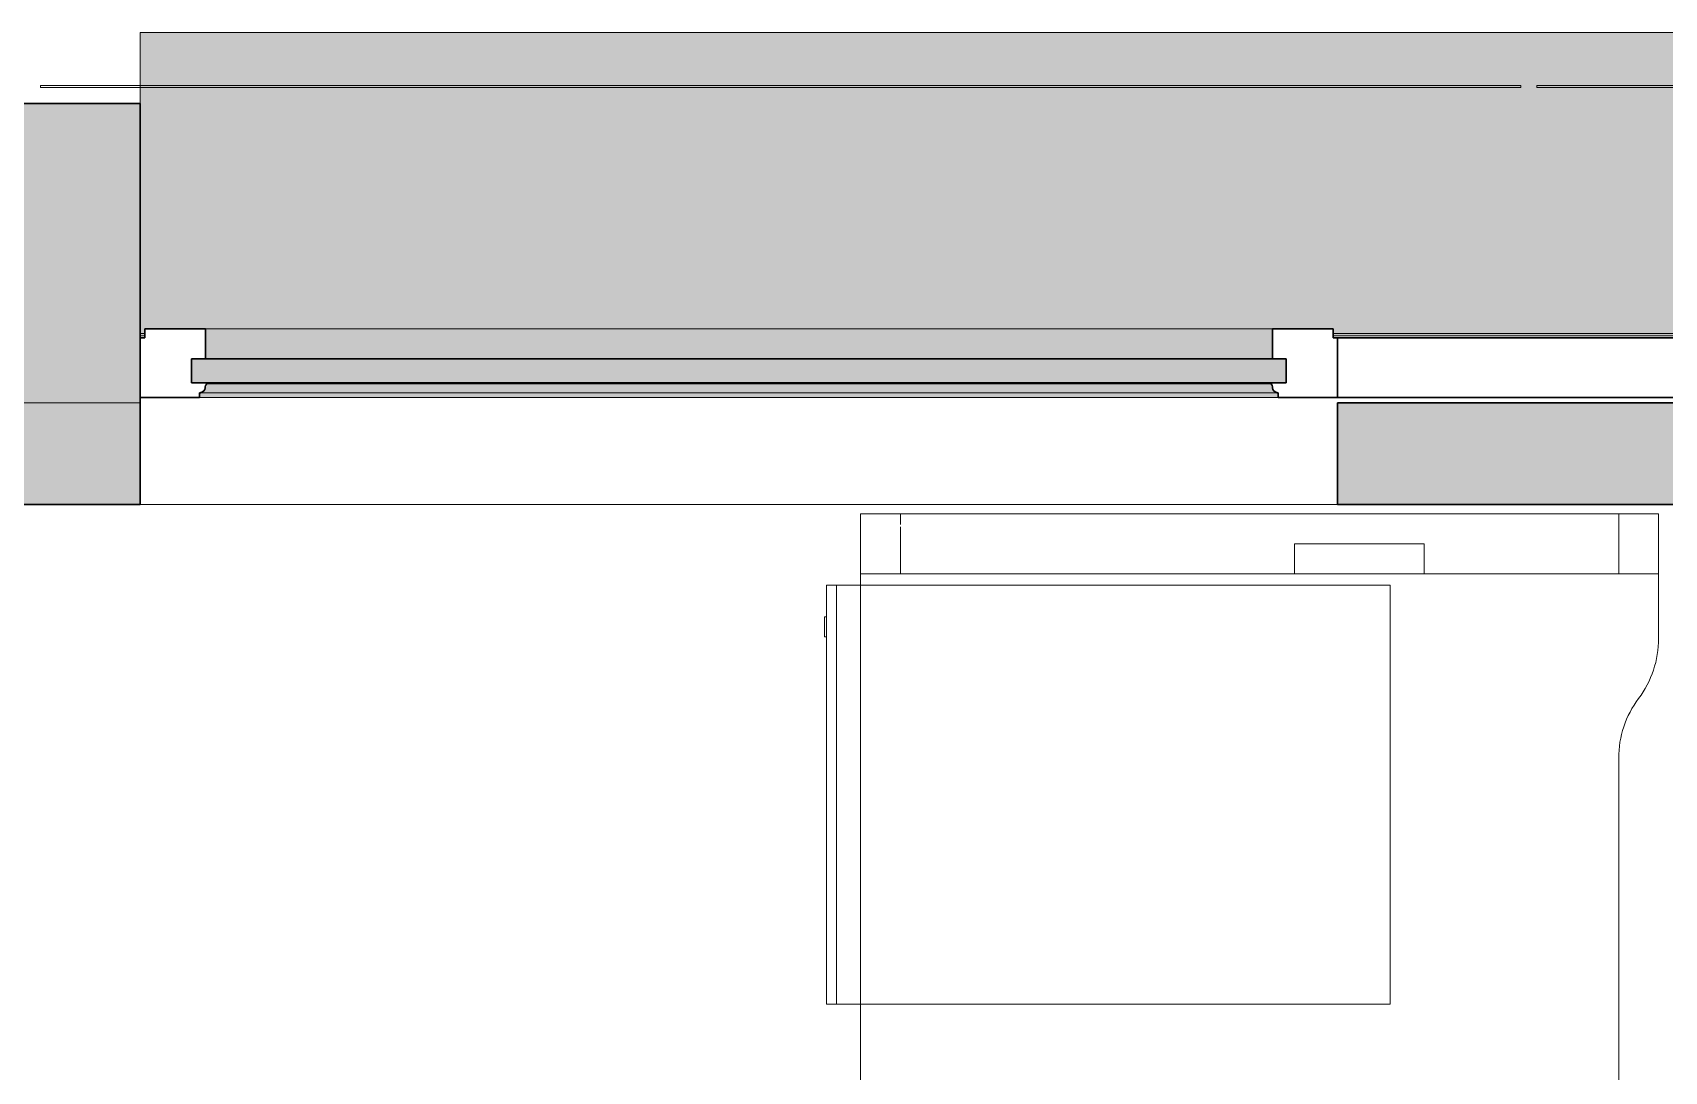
# Model space of a CAD drawing. Header units: millimetres. Extents: x 155927 to 326028, y -36033 to 97293.
# Drawn here: x 157801 to 159437, y 33677 to 34719 of the extents above; entities that cross this region are included whole.
import ezdxf

# ---------------------------------------------------------------- set-up
doc = ezdxf.new("R2010")
doc.units = ezdxf.units.MM
doc.header["$MEASUREMENT"] = 0
for name, color, linetype, lineweight in [('A-GLAZ', 7, 'CONTINUOUS', 9), ('A-GLAZ-CWMG', 7, 'CONTINUOUS', 9), ('A-WALL', 7, 'CONTINUOUS', 9), ('A-WALL-PATT', 7, 'CONTINUOUS', 9), ('I-FURN', 8, 'CONTINUOUS', 9), ('I-WALL', 7, 'CONTINUOUS', 9)]:
    doc.layers.add(name, color=color, linetype=linetype, lineweight=lineweight)

msp = doc.modelspace()

# ---------------------------------------------------------------- hatches: boundary and pattern name
at = {"layer": 'A-GLAZ'}
for points in [[(166692.8, 34417), (166692.8, 34718.6), (157908.8, 34718.6), (157908.8, 34417), (157913.2, 34417), (157913.2, 34421.6), (159104.5, 34421.6), (159104.5, 34417), (160441.2, 34417), (160441.2, 34421.6), (161632.5, 34421.6), (161632.5, 34417), (162969.2, 34417), (162969.2, 34421.6), (164160.5, 34421.6), (164160.5, 34417), (165497.2, 34417), (165497.2, 34421.6), (166688.5, 34421.6), (166688.5, 34417)], [(159043.6, 34391.7), (159043.6, 34421.6), (157974, 34421.6), (157974, 34391.7), (158777.7, 34391.7)], [(159057.6, 34367.7), (159057.6, 34391.7), (157960.1, 34391.7), (157960.1, 34367.7), (158777.7, 34367.7)], [(159042.4, 34366.6), (159042.4, 34367.7), (158777.7, 34366.6)], [(159043.8, 34352.8), (159049.6, 34352.8), (159049.6, 34357.7), (157968, 34357.7), (157968, 34352.8), (158777.7, 34352.8)], [(159048.1, 34357.7), (159044.7, 34360), (159043.4, 34362.7), (157973.8, 34362.7), (157972, 34359), (157971.8, 34357.7), (159045.8, 34357.7)], [(159043.8, 34362.7), (159042.4, 34366.6), (157975.3, 34366.6), (157974, 34362.7), (159043.6, 34362.7)]]:
    msp.add_hatch(color=256, dxfattribs=at).paths.add_polyline_path(points, flags=0)
h = msp.add_hatch(color=256, dxfattribs=at)
h.paths.add_polyline_path([(166692.8, 34414.8), (166692.8, 34417), (166688.5, 34417), (166688.5, 34414.8)], flags=0)
h.paths.add_polyline_path([(165450.1, 34414.8), (165497.2, 34414.8), (165497.2, 34417), (164160.5, 34417), (164160.5, 34414.8), (164843.5, 34414.8)], flags=0)
h.paths.add_polyline_path([(162969.2, 34414.8), (162969.2, 34417), (161632.5, 34417), (161632.5, 34414.8), (162964.2, 34414.8)], flags=0)
h.paths.add_polyline_path([(160441.2, 34414.8), (160441.2, 34417), (159104.5, 34417), (159104.5, 34414.8), (160436.2, 34414.8)], flags=0)
h.paths.add_polyline_path([(157913.2, 34414.8), (157913.2, 34417), (157908.8, 34417), (157908.8, 34414.8)], flags=0)
h = msp.add_hatch(color=256, dxfattribs=at)
h.paths.add_polyline_path([(164104.1, 34357.7), (164102.8, 34358.9), (164102.8, 34358.2)], flags=0)
h.paths.add_polyline_path([(160496, 34357.7), (160498.9, 34358.2), (160497.6, 34358.3)], flags=0)
h.paths.add_polyline_path([(157968, 34357.7), (157970.9, 34358.2), (157969.6, 34358.3)], flags=0)
at = {"layer": 'A-WALL-PATT'}
h = msp.add_hatch(color=256, dxfattribs=at)
h.paths.add_polyline_path([(230840.8, 34347.6), (230840.8, 34647.6), (229692.8, 34647.6), (229692.8, 34347.6), (230269.8, 34347.6)], flags=0)
h.paths.add_polyline_path([(220908.8, 34347.6), (220908.8, 34647.6), (202317.8, 34647.6), (202317.8, 34347.6), (220564.5, 34347.6)], flags=0)
h.paths.add_polyline_path([(200283.7, 34347.6), (200283.7, 34647.6), (197317.8, 34647.6), (197317.8, 34437.6), (197292.8, 34437.6), (197292.8, 34347.6), (198727.6, 34347.6)], flags=0)
h.paths.add_polyline_path([(195683.8, 34347.6), (195683.8, 34437.6), (195658.8, 34437.6), (195658.8, 34647.6), (193317.8, 34647.6), (193317.8, 34347.6), (195658.8, 34347.6)], flags=0)
h.paths.add_polyline_path([(190533.8, 34347.6), (190533.8, 34647.6), (187318, 34647.6), (187318, 34347.6), (190235.5, 34347.6)], flags=0)
h.paths.add_polyline_path([(185283.8, 34347.6), (185283.8, 34647.6), (166692.8, 34647.6), (166692.8, 34347.6), (184169.7, 34347.6)], flags=0)
h.paths.add_polyline_path([(157908.8, 34347.6), (157908.8, 34647.6), (156760.8, 34647.6), (156760.8, 34347.6), (157480.1, 34347.6)], flags=0)
for points in [[(157908.8, 34245.6), (157908.8, 34347.6), (156862.8, 34347.6), (156862.8, 34245.6), (157480.1, 34245.6)], [(159210.8, 34245.6), (159210.8, 34347.6), (159108.8, 34347.6), (159108.8, 34245.6)], [(159210.8, 34245.6), (160334.8, 34245.6), (160334.8, 34347.6), (159210.8, 34347.6)]]:
    msp.add_hatch(color=256, dxfattribs=at).paths.add_polyline_path(points, flags=0)

# ---------------------------------------------------------------- linework, layer by layer
at = {"layer": 'A-GLAZ'}
for p, q in [((157908.8, 34647.6), (157908.8, 34718.6)), ((166692.8, 34718.6), (157908.8, 34718.6)), ((157913.2, 34417), (157908.8, 34417)), ((159043.6, 34421.6), (157974, 34421.6)), ((160441.2, 34417), (159104.5, 34417)), ((157913.2, 34414.8), (157908.8, 34414.8)), ((160441.2, 34414.8), (159104.5, 34414.8)), ((157969.6, 34357.7), (157968, 34357.7)), ((157968, 34352.8), (159049.6, 34352.8)), ((159048.1, 34357.7), (157969.6, 34357.7)), ((159042.4, 34366.6), (157975.3, 34366.6)), ((159049.6, 34357.7), (159048.1, 34357.7))]:
    msp.add_line(p, q, dxfattribs=at)
at = {"layer": 'A-GLAZ', "lineweight": 30}
for p, q in [((157974, 34421.6), (157913.2, 34421.6)), ((157913.2, 34421.6), (157913.2, 34412.6)), ((157974, 34391.7), (157974, 34421.6)), ((159104.5, 34421.6), (159043.6, 34421.6)), ((159043.6, 34421.6), (159043.6, 34391.7)), ((159104.5, 34412.6), (159104.5, 34421.6)), ((157913.2, 34412.6), (157908.8, 34412.6)), ((159108.8, 34412.6), (159104.5, 34412.6)), ((160436.8, 34412.6), (159108.8, 34412.6)), ((159108.8, 34412.6), (159108.8, 34352.8)), ((159108.8, 34352.8), (159108.8, 34412.6)), ((159057.6, 34391.7), (157960.1, 34391.7)), ((157960.1, 34391.7), (157960.1, 34367.7)), ((157960.1, 34367.7), (157960.1, 34391.7)), ((157960.1, 34391.7), (157974, 34391.7)), ((159043.6, 34391.7), (159057.6, 34391.7)), ((159057.6, 34367.7), (159057.6, 34391.7)), ((159057.6, 34391.7), (159057.6, 34367.7)), ((157960.1, 34367.7), (159057.6, 34367.7)), ((157975.3, 34367.7), (157960.1, 34367.7)), ((157975.3, 34366.6), (157975.3, 34367.7)), ((159057.6, 34367.7), (159042.4, 34367.7)), ((159042.4, 34367.7), (159042.4, 34366.6)), ((157908.8, 34352.8), (157968, 34352.8)), ((157968, 34352.8), (157968, 34357.7)), ((157968, 34357.7), (157969.6, 34357.7)), ((159048.1, 34357.7), (159049.6, 34357.7)), ((159049.6, 34357.7), (159049.6, 34352.8)), ((159049.6, 34352.8), (159108.8, 34352.8)), ((159108.8, 34352.8), (160436.8, 34352.8))]:
    msp.add_line(p, q, dxfattribs=at)
for centre, radius, start, end in [((157968.5, 34363), 5.36, 281.9524, 356.5739), ((157981.2, 34362.2), 7.4, 143.4261, 176.5739), ((159036.5, 34362.2), 7.4, 3.4261, 36.5739), ((159049.2, 34363), 5.36, 183.4261, 258.0476)]:
    msp.add_arc(centre, radius, start, end, dxfattribs=at)
at = {"layer": 'A-GLAZ'}
for points, knots in [([(157969.6, 34357.7), (157970, 34357.8), (157970.7, 34358.1), (157971.5, 34358.5), (157971.9, 34358.8), (157972, 34359)], [0, 0, 0, 0, 0.2, 0.3, 0.4, 0.4, 0.4, 0.4]), ([(157973, 34360), (157973.1, 34360.2), (157973.3, 34360.6), (157973.7, 34361.5), (157973.8, 34362.2), (157973.8, 34362.7)], [0.6, 0.6, 0.6, 0.6, 0.7, 0.8, 1, 1, 1, 1]), ([(159043.8, 34362.7), (159043.9, 34362.2), (159044, 34361.5), (159044.4, 34360.6), (159044.6, 34360.2), (159044.7, 34360)], [-1, -1, -1, -1, -0.8, -0.7, -0.6, -0.6, -0.6, -0.6]), ([(159045.6, 34359), (159045.8, 34358.8), (159046.2, 34358.5), (159047, 34358.1), (159047.6, 34357.8), (159048.1, 34357.7)], [-0.4, -0.4, -0.4, -0.4, -0.3, -0.2, 0, 0, 0, 0])]:
    msp.add_open_spline(points, degree=3, knots=knots, dxfattribs=at)
for points in [[(157974.5, 34365.4), (157974.7, 34365.8), (157975, 34366.2), (157975.3, 34366.6)], [(159042.4, 34366.6), (159042.7, 34366.2), (159042.9, 34365.8), (159043.1, 34365.4)]]:
    msp.add_open_spline(points, degree=3, dxfattribs=at)
at = {"layer": 'A-GLAZ-CWMG'}
for p, q in [((157808.9, 34663.6), (157808.9, 34665.6)), ((157808.9, 34665.6), (158550.8, 34665.6)), ((158550.8, 34663.6), (157808.9, 34663.6)), ((158550.8, 34665.6), (159292.8, 34665.6)), ((159292.8, 34663.6), (158550.8, 34663.6)), ((159292.8, 34665.6), (159292.8, 34663.6)), ((159308.9, 34663.6), (159308.9, 34665.6)), ((159308.9, 34665.6), (160050.8, 34665.6)), ((160050.8, 34663.6), (159308.9, 34663.6))]:
    msp.add_line(p, q, dxfattribs=at)
at = {"layer": 'A-WALL', "lineweight": 30}
for p, q in [((157908.8, 34647.6), (156760.8, 34647.6)), ((157908.8, 34347.6), (157908.8, 34647.6))]:
    msp.add_line(p, q, dxfattribs=at)
at = {"layer": 'A-WALL'}
msp.add_line((156862.8, 34347.6), (157908.8, 34347.6), dxfattribs=at)
at = {"layer": 'I-FURN'}
for p, q in [((158670.8, 34236.2), (158630.8, 34236.2)), ((158630.8, 34236.2), (159430.8, 34236.2)), ((158630.8, 34176.2), (158630.8, 34236.2)), ((158630.8, 34236.2), (158630.8, 34176.2)), ((159430.8, 34236.2), (158630.8, 34236.2)), ((158630.8, 34236.2), (158630.8, 32636.2)), ((158630.8, 32636.2), (158630.8, 34236.2)), ((158630.8, 34236.2), (159430.8, 34236.2)), ((159390.8, 34236.2), (158670.8, 34236.2)), ((158670.8, 34236.2), (158670.8, 34225.6)), ((158670.8, 34236.2), (158670.8, 34225.6)), ((159430.8, 34236.2), (159390.8, 34236.2)), ((159390.8, 34236.2), (159390.8, 34176.2)), ((159390.8, 34236.2), (159390.8, 34176.2)), ((159430.8, 34236.2), (159430.8, 34176.2)), ((159430.8, 34236.2), (159430.8, 34176.2)), ((159430.8, 34111.2), (159430.8, 34236.2)), ((159430.8, 34236.2), (159430.8, 34111.2)), ((158670.8, 34223.3), (158670.8, 34176.2)), ((158670.8, 34223.3), (158670.8, 34176.2)), ((159065.8, 34176.2), (159065.8, 34206.2)), ((159065.8, 34206.2), (159195.8, 34206.2)), ((159195.8, 34206.2), (159065.8, 34206.2)), ((159065.8, 34206.2), (159065.8, 34176.2)), ((159195.8, 34206.2), (159195.8, 34176.2)), ((159195.8, 34206.2), (159195.8, 34176.2)), ((158630.8, 34176.2), (158670.8, 34176.2)), ((159065.8, 34176.2), (158630.8, 34176.2)), ((158670.8, 34176.2), (159390.8, 34176.2)), ((159195.8, 34176.2), (159065.8, 34176.2)), ((159430.8, 34176.2), (159195.8, 34176.2)), ((159390.8, 34176.2), (159430.8, 34176.2)), ((158606.6, 34164.6), (158596.6, 34164.6)), ((158596.6, 34164.6), (158596.6, 33744.6)), ((158606.6, 33744.6), (158606.6, 34164.6)), ((158630.8, 34164.6), (158606.6, 34164.6)), ((158606.6, 34164.6), (158606.6, 33744.6)), ((159161.6, 34164.6), (158630.8, 34164.6)), ((159161.6, 33744.6), (159161.6, 34164.6)), ((158596.6, 34133), (158594.6, 34133)), ((158594.6, 34113), (158594.6, 34133)), ((158594.6, 34133), (158594.6, 34113)), ((158594.6, 34113), (158596.6, 34113)), ((159390.8, 33158.9), (159390.8, 33991.2)), ((159390.8, 33991.2), (159390.8, 33158.9)), ((158596.6, 33744.6), (158606.6, 33744.6)), ((158606.6, 33744.6), (158630.8, 33744.6)), ((158630.8, 33744.6), (159161.6, 33744.6))]:
    msp.add_line(p, q, dxfattribs=at)
for centre, start, end in [((159330.8, 34111.2), 323.1301, 0), ((159330.8, 34111.2), 323.1301, 0), ((159490.8, 33991.2), 143.1301, 180), ((159490.8, 33991.2), 143.1301, 180)]:
    msp.add_arc(centre, 100, start, end, dxfattribs=at)
at = {"layer": 'I-WALL'}
for p, q in [((157908.8, 34347.6), (156862.8, 34347.6)), ((159108.8, 34245.6), (157908.8, 34245.6))]:
    msp.add_line(p, q, dxfattribs=at)
at = {"layer": 'I-WALL', "lineweight": 30}
for p, q in [((157908.8, 34245.6), (157908.8, 34347.6)), ((159108.8, 34347.6), (159108.8, 34245.6)), ((159210.8, 34347.6), (159108.8, 34347.6)), ((160334.8, 34347.6), (159210.8, 34347.6)), ((156862.8, 34245.6), (157908.8, 34245.6)), ((159108.8, 34245.6), (159210.8, 34245.6)), ((159210.8, 34245.6), (160334.8, 34245.6))]:
    msp.add_line(p, q, dxfattribs=at)

doc.saveas('drawing.dxf')
